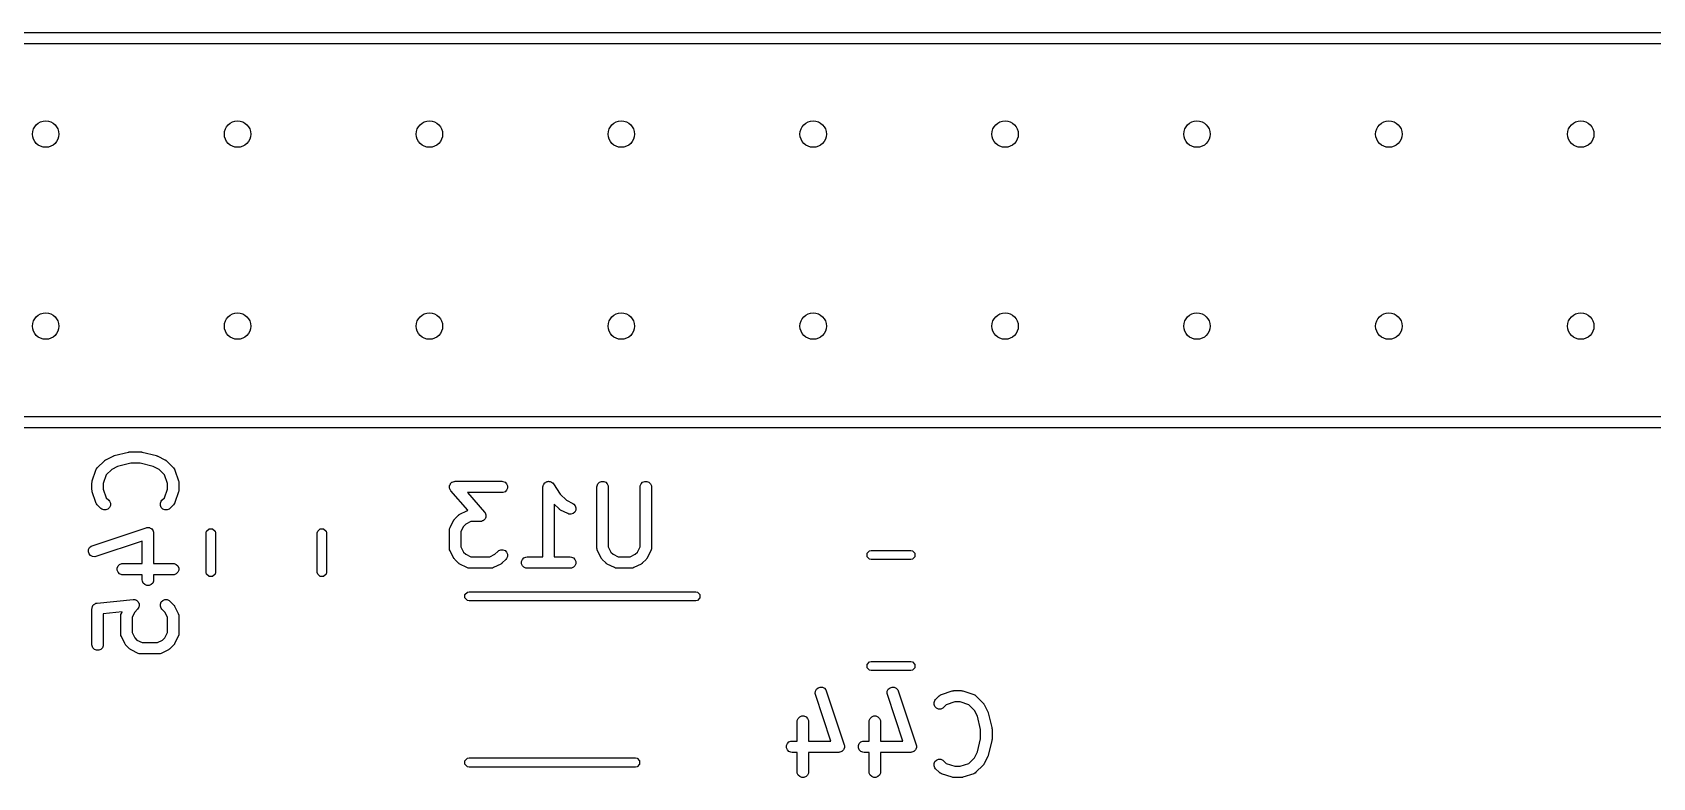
# Model space of a CAD drawing. Header units: inches. Extents: x 0.27 to 2.89, y 0.32 to 2.19.
# Drawn here: x 1.193 to 2.037, y 1.765 to 2.153 of the extents above; entities that cross this region are included whole.
import ezdxf

# ---------------------------------------------------------------- set-up
doc = ezdxf.new("R2010")
doc.units = ezdxf.units.IN
doc.header["$MEASUREMENT"] = 0
doc.layers.add('BLACK', color=250, linetype='CONTINUOUS')

msp = doc.modelspace()

# ---------------------------------------------------------------- linework, layer by layer
at = {"layer": 'BLACK', "linetype": 'CONTINUOUS'}
for p, q in [((0.85, 2.15295), (2.35, 2.15295)), ((2.34705, 2.14705), (0.85295, 2.14705)), ((0.85295, 1.95295), (2.34705, 1.95295)), ((2.35, 1.94705), (0.85, 1.94705)), ((1.23574, 1.93253), (1.24324, 1.9344)), ((1.24324, 1.9344), (1.24334, 1.93442)), ((1.24334, 1.93442), (1.24338, 1.93444)), ((1.24338, 1.93444), (1.24359, 1.93446)), ((1.24359, 1.93446), (1.24381, 1.93449)), ((1.24381, 1.93449), (1.24385, 1.93448)), ((1.24385, 1.93448), (1.24395, 1.93449)), ((1.24395, 1.93449), (1.24958, 1.93449)), ((1.24958, 1.93449), (1.24968, 1.93448)), ((1.24968, 1.93448), (1.24972, 1.93449)), ((1.24972, 1.93449), (1.24994, 1.93446)), ((1.24994, 1.93446), (1.25015, 1.93444)), ((1.25015, 1.93444), (1.25019, 1.93442)), ((1.25019, 1.93442), (1.25029, 1.9344)), ((1.25029, 1.9344), (1.25779, 1.93253)), ((1.22615, 1.92497), (1.22639, 1.9255)), ((1.22639, 1.9255), (1.22646, 1.92558)), ((1.22646, 1.92558), (1.2265, 1.92568)), ((1.2265, 1.92568), (1.22687, 1.92613)), ((1.22687, 1.92613), (1.23062, 1.92988)), ((1.23062, 1.92988), (1.23084, 1.93006)), ((1.23084, 1.93006), (1.23089, 1.93012)), ((1.23089, 1.93012), (1.23098, 1.93018)), ((1.23098, 1.93018), (1.23106, 1.93025)), ((1.23106, 1.93025), (1.23114, 1.93028)), ((1.23114, 1.93028), (1.23138, 1.93043)), ((1.23138, 1.93043), (1.23513, 1.93231)), ((1.23445, 1.92536), (1.23154, 1.92245)), ((1.23748, 1.92688), (1.23445, 1.92536)), ((1.23513, 1.93231), (1.23517, 1.93232)), ((1.23517, 1.93232), (1.23519, 1.93233)), ((1.23519, 1.93233), (1.23543, 1.93242)), ((1.23543, 1.93242), (1.23567, 1.93251)), ((1.23567, 1.93251), (1.23569, 1.93251)), ((1.23569, 1.93251), (1.23574, 1.93253)), ((1.24432, 1.92859), (1.23748, 1.92688)), ((1.24921, 1.92859), (1.24432, 1.92859)), ((1.25605, 1.92688), (1.24921, 1.92859)), ((1.25908, 1.92536), (1.25605, 1.92688)), ((1.25779, 1.93253), (1.25783, 1.93251)), ((1.25783, 1.93251), (1.25786, 1.93251)), ((1.25786, 1.93251), (1.25809, 1.93242)), ((1.25809, 1.93242), (1.25834, 1.93233)), ((1.25834, 1.93233), (1.25835, 1.93232)), ((1.25835, 1.93232), (1.2584, 1.93231)), ((1.2584, 1.93231), (1.26215, 1.93043)), ((1.26199, 1.92245), (1.25908, 1.92536)), ((1.26215, 1.93043), (1.26239, 1.93028)), ((1.26239, 1.93028), (1.26247, 1.93025)), ((1.26247, 1.93025), (1.26255, 1.93018)), ((1.26255, 1.93018), (1.26264, 1.93012)), ((1.26264, 1.93012), (1.26269, 1.93006)), ((1.26269, 1.93006), (1.26291, 1.92988)), ((1.26291, 1.92988), (1.26666, 1.92613)), ((1.26666, 1.92613), (1.26703, 1.92568)), ((1.26703, 1.92568), (1.26707, 1.92558)), ((1.26707, 1.92558), (1.26714, 1.9255)), ((1.26714, 1.9255), (1.26738, 1.92497)), ((1.22413, 1.91842), (1.22416, 1.91871)), ((1.22413, 1.91467), (1.22413, 1.91842)), ((1.22415, 1.91879), (1.22417, 1.91889)), ((1.22416, 1.91871), (1.22415, 1.91879)), ((1.22417, 1.91889), (1.22418, 1.91899)), ((1.22418, 1.91899), (1.22421, 1.91906)), ((1.22421, 1.91906), (1.22428, 1.91935)), ((1.22428, 1.91935), (1.22615, 1.92497)), ((1.23154, 1.92245), (1.23003, 1.91794)), ((1.23003, 1.91794), (1.23003, 1.91515)), ((1.2635, 1.91794), (1.26199, 1.92245)), ((1.2635, 1.91515), (1.2635, 1.91794)), ((1.26738, 1.92497), (1.26925, 1.91935)), ((1.26925, 1.91935), (1.26932, 1.91906)), ((1.26932, 1.91906), (1.26935, 1.91899)), ((1.26935, 1.91899), (1.26936, 1.91889)), ((1.26936, 1.91889), (1.26938, 1.91879)), ((1.26938, 1.91879), (1.26937, 1.91871)), ((1.26937, 1.91871), (1.2694, 1.91842)), ((1.2694, 1.91842), (1.2694, 1.91467)), ((1.41049, 1.91678), (1.41052, 1.91687)), ((1.41049, 1.9163), (1.41049, 1.91678)), ((1.41052, 1.91687), (1.41053, 1.91697)), ((1.41053, 1.91697), (1.41074, 1.9174)), ((1.41074, 1.9174), (1.41093, 1.91784)), ((1.41093, 1.91784), (1.411, 1.91791)), ((1.411, 1.91791), (1.41104, 1.918)), ((1.41104, 1.918), (1.4114, 1.91832)), ((1.4114, 1.91832), (1.41174, 1.91866)), ((1.41174, 1.91866), (1.41183, 1.9187)), ((1.41183, 1.9187), (1.41191, 1.91876)), ((1.41191, 1.91876), (1.41236, 1.91892)), ((1.41236, 1.91892), (1.41281, 1.9191)), ((1.41281, 1.9191), (1.41295, 1.91911)), ((1.41295, 1.91911), (1.413, 1.91913)), ((1.413, 1.91913), (1.41308, 1.91913)), ((1.41308, 1.91913), (1.41338, 1.91916)), ((1.41338, 1.91916), (1.43775, 1.91916)), ((1.43775, 1.91916), (1.43833, 1.9191)), ((1.43833, 1.9191), (1.43939, 1.91866)), ((1.43939, 1.91866), (1.44021, 1.91784)), ((1.44021, 1.91784), (1.44065, 1.91678)), ((1.44065, 1.91678), (1.44065, 1.91563)), ((1.45917, 1.91621), (1.45923, 1.91678)), ((1.45923, 1.91678), (1.45934, 1.91705)), ((1.45934, 1.91705), (1.4594, 1.91734)), ((1.4594, 1.91734), (1.45956, 1.91758)), ((1.45956, 1.91758), (1.45967, 1.91784)), ((1.45967, 1.91784), (1.45988, 1.91805)), ((1.45988, 1.91805), (1.46004, 1.91829)), ((1.46004, 1.91829), (1.46028, 1.91845)), ((1.46028, 1.91845), (1.46048, 1.91866)), ((1.46048, 1.91866), (1.46075, 1.91877)), ((1.46075, 1.91877), (1.461, 1.91893)), ((1.461, 1.91893), (1.46128, 1.91899)), ((1.46128, 1.91899), (1.46155, 1.9191)), ((1.46155, 1.9191), (1.46184, 1.9191)), ((1.46184, 1.9191), (1.46213, 1.91916)), ((1.46213, 1.91916), (1.46241, 1.9191)), ((1.46241, 1.9191), (1.4627, 1.9191)), ((1.4627, 1.9191), (1.46297, 1.91899)), ((1.46297, 1.91899), (1.46326, 1.91893)), ((1.46326, 1.91893), (1.4635, 1.91877)), ((1.4635, 1.91877), (1.46377, 1.91866)), ((1.46377, 1.91866), (1.46397, 1.91845)), ((1.46397, 1.91845), (1.46422, 1.91829)), ((1.46422, 1.91829), (1.46458, 1.91785)), ((1.46458, 1.91785), (1.46458, 1.91784)), ((1.46458, 1.91784), (1.46458, 1.91784)), ((1.46458, 1.91784), (1.46458, 1.91784)), ((1.46458, 1.91784), (1.46817, 1.91246)), ((1.48729, 1.9162), (1.48735, 1.91678)), ((1.48735, 1.91678), (1.48779, 1.91784)), ((1.48779, 1.91784), (1.48861, 1.91866)), ((1.48861, 1.91866), (1.48967, 1.9191)), ((1.48967, 1.9191), (1.49082, 1.9191)), ((1.49082, 1.9191), (1.49189, 1.91866)), ((1.49189, 1.91866), (1.4927, 1.91784)), ((1.4927, 1.91784), (1.49314, 1.91678)), ((1.49314, 1.91678), (1.4932, 1.9162)), ((1.50979, 1.9162), (1.50985, 1.91678)), ((1.50985, 1.91678), (1.51029, 1.91784)), ((1.51029, 1.91784), (1.5111, 1.91866)), ((1.5111, 1.91866), (1.51217, 1.9191)), ((1.51217, 1.9191), (1.51332, 1.9191)), ((1.51332, 1.9191), (1.51438, 1.91866)), ((1.51438, 1.91866), (1.5152, 1.91784)), ((1.5152, 1.91784), (1.51564, 1.91678)), ((1.51564, 1.91678), (1.5157, 1.9162)), ((1.22416, 1.91438), (1.22413, 1.91467)), ((1.22415, 1.9143), (1.22416, 1.91438)), ((1.22417, 1.9142), (1.22415, 1.9143)), ((1.22418, 1.91409), (1.22417, 1.9142)), ((1.22421, 1.91402), (1.22418, 1.91409)), ((1.22428, 1.91373), (1.22421, 1.91402)), ((1.22615, 1.90811), (1.22428, 1.91373)), ((1.23003, 1.91515), (1.23154, 1.91064)), ((1.23154, 1.91064), (1.23292, 1.90926)), ((1.23292, 1.90926), (1.23328, 1.90881)), ((1.23328, 1.90881), (1.23373, 1.90774)), ((1.2598, 1.90774), (1.26024, 1.90881)), ((1.26024, 1.90881), (1.26061, 1.90926)), ((1.26061, 1.90926), (1.26199, 1.91064)), ((1.26199, 1.91064), (1.2635, 1.91515)), ((1.26925, 1.91373), (1.26738, 1.90811)), ((1.26932, 1.91402), (1.26925, 1.91373)), ((1.26935, 1.91409), (1.26932, 1.91402)), ((1.26936, 1.9142), (1.26935, 1.91409)), ((1.26938, 1.9143), (1.26936, 1.9142)), ((1.2694, 1.91467), (1.26937, 1.91438)), ((1.26937, 1.91438), (1.26938, 1.9143)), ((1.41045, 1.91582), (1.41049, 1.9163)), ((1.41049, 1.91573), (1.41045, 1.91582)), ((1.41049, 1.91563), (1.41049, 1.91573)), ((1.41067, 1.91518), (1.41049, 1.91563)), ((1.41082, 1.91473), (1.41067, 1.91518)), ((1.4109, 1.91462), (1.41082, 1.91473)), ((1.41093, 1.91456), (1.4109, 1.91462)), ((1.41098, 1.91451), (1.41093, 1.91456)), ((1.41116, 1.91426), (1.41098, 1.91451)), ((1.42009, 1.90405), (1.41116, 1.91426)), ((1.43775, 1.91325), (1.41989, 1.91325)), ((1.41989, 1.91325), (1.42873, 1.90315)), ((1.43833, 1.91331), (1.43775, 1.91325)), ((1.43939, 1.91375), (1.43833, 1.91331)), ((1.44021, 1.91456), (1.43939, 1.91375)), ((1.44065, 1.91563), (1.44021, 1.91456)), ((1.45917, 1.9162), (1.45917, 1.91621)), ((1.45917, 1.91621), (1.45917, 1.91621)), ((1.45917, 1.91621), (1.45917, 1.91621)), ((1.45917, 1.87979), (1.45917, 1.9162)), ((1.46817, 1.91246), (1.47137, 1.90926)), ((1.47137, 1.90926), (1.47469, 1.9076)), ((1.48729, 1.88433), (1.48729, 1.9162)), ((1.4932, 1.9162), (1.4932, 1.88503)), ((1.50979, 1.88503), (1.50979, 1.9162)), ((1.5157, 1.9162), (1.5157, 1.88433)), ((1.22639, 1.90758), (1.22615, 1.90811)), ((1.22646, 1.9075), (1.22639, 1.90758)), ((1.2265, 1.9074), (1.22646, 1.9075)), ((1.22687, 1.90695), (1.2265, 1.9074)), ((1.22874, 1.90508), (1.22687, 1.90695)), ((1.22919, 1.90471), (1.22874, 1.90508)), ((1.23025, 1.90427), (1.22919, 1.90471)), ((1.23141, 1.90427), (1.23025, 1.90427)), ((1.23247, 1.90471), (1.23141, 1.90427)), ((1.23328, 1.90553), (1.23247, 1.90471)), ((1.23373, 1.90659), (1.23328, 1.90553)), ((1.23373, 1.90774), (1.23373, 1.90659)), ((1.2598, 1.90659), (1.2598, 1.90774)), ((1.26024, 1.90553), (1.2598, 1.90659)), ((1.26106, 1.90471), (1.26024, 1.90553)), ((1.26212, 1.90427), (1.26106, 1.90471)), ((1.26328, 1.90427), (1.26212, 1.90427)), ((1.26434, 1.90471), (1.26328, 1.90427)), ((1.26479, 1.90508), (1.26434, 1.90471)), ((1.26666, 1.90695), (1.26479, 1.90508)), ((1.26703, 1.9074), (1.26666, 1.90695)), ((1.26707, 1.9075), (1.26703, 1.9074)), ((1.26714, 1.90758), (1.26707, 1.9075)), ((1.26738, 1.90811), (1.26714, 1.90758)), ((1.41317, 1.89954), (1.41504, 1.90142)), ((1.41504, 1.90142), (1.41527, 1.9016)), ((1.41527, 1.9016), (1.41532, 1.90166)), ((1.41532, 1.90166), (1.41541, 1.90172)), ((1.41541, 1.90172), (1.41549, 1.90179)), ((1.41549, 1.90179), (1.41556, 1.90182)), ((1.41556, 1.90182), (1.41581, 1.90197)), ((1.41581, 1.90197), (1.41956, 1.90385)), ((1.41956, 1.90385), (1.42009, 1.90405)), ((1.42873, 1.90315), (1.4289, 1.9029)), ((1.4289, 1.9029), (1.42896, 1.90285)), ((1.42896, 1.90285), (1.42898, 1.90279)), ((1.42914, 1.90001), (1.42896, 1.89957)), ((1.42898, 1.90279), (1.42906, 1.90268)), ((1.42906, 1.90268), (1.42922, 1.90223)), ((1.42936, 1.90044), (1.42914, 1.90001)), ((1.42922, 1.90223), (1.4294, 1.90178)), ((1.4294, 1.90063), (1.42936, 1.90054)), ((1.42936, 1.90054), (1.42936, 1.90044)), ((1.4294, 1.90178), (1.4294, 1.90168)), ((1.4294, 1.90168), (1.42943, 1.90159)), ((1.42943, 1.90159), (1.4294, 1.90111)), ((1.4294, 1.90111), (1.4294, 1.90063)), ((1.46754, 1.90474), (1.46508, 1.9072)), ((1.46508, 1.9072), (1.46508, 1.87979)), ((1.46776, 1.90456), (1.46754, 1.90474)), ((1.46781, 1.9045), (1.46776, 1.90456)), ((1.4679, 1.90444), (1.46781, 1.9045)), ((1.46798, 1.90437), (1.4679, 1.90444)), ((1.46806, 1.90435), (1.46798, 1.90437)), ((1.4683, 1.90419), (1.46806, 1.90435)), ((1.47205, 1.90231), (1.4683, 1.90419)), ((1.47259, 1.90211), (1.47205, 1.90231)), ((1.47374, 1.90203), (1.47259, 1.90211)), ((1.47484, 1.90239), (1.47374, 1.90203)), ((1.47469, 1.9076), (1.47518, 1.90729)), ((1.47571, 1.90314), (1.47484, 1.90239)), ((1.47518, 1.90729), (1.47594, 1.90642)), ((1.47622, 1.90418), (1.47571, 1.90314)), ((1.47594, 1.90642), (1.4763, 1.90532)), ((1.4763, 1.90532), (1.47622, 1.90418)), ((1.22427, 1.8856), (1.25239, 1.89497)), ((1.25239, 1.89497), (1.25268, 1.89504)), ((1.25268, 1.89504), (1.25275, 1.89507)), ((1.25275, 1.89507), (1.25281, 1.89507)), ((1.25281, 1.89507), (1.25296, 1.8951)), ((1.25296, 1.8951), (1.25343, 1.89507)), ((1.25343, 1.89507), (1.2539, 1.89507)), ((1.2539, 1.89507), (1.254, 1.89502)), ((1.254, 1.89502), (1.25411, 1.89502)), ((1.25411, 1.89502), (1.25453, 1.89481)), ((1.25453, 1.89481), (1.25497, 1.89462)), ((1.25497, 1.89462), (1.25504, 1.89455)), ((1.25504, 1.89455), (1.25514, 1.8945)), ((1.25514, 1.8945), (1.25545, 1.89414)), ((1.25545, 1.89414), (1.25578, 1.89381)), ((1.25578, 1.89381), (1.25582, 1.89371)), ((1.25582, 1.89371), (1.25589, 1.89363)), ((1.25589, 1.89363), (1.25604, 1.89318)), ((1.25604, 1.89318), (1.25622, 1.89275)), ((1.25622, 1.89275), (1.25624, 1.89259)), ((1.25624, 1.89259), (1.25626, 1.89254)), ((1.25626, 1.89254), (1.25625, 1.89246)), ((1.25625, 1.89246), (1.25628, 1.89217)), ((1.25628, 1.89217), (1.25628, 1.87637)), ((1.2837, 1.89229), (1.28388, 1.89319)), ((1.2837, 1.87171), (1.2837, 1.89229)), ((1.28388, 1.89319), (1.28516, 1.89447)), ((1.28516, 1.89447), (1.28697, 1.89447)), ((1.28697, 1.89447), (1.28825, 1.89319)), ((1.28825, 1.89319), (1.28843, 1.89229)), ((1.28843, 1.89229), (1.28843, 1.87171)), ((1.34157, 1.89229), (1.34175, 1.89319)), ((1.34157, 1.87171), (1.34157, 1.89229)), ((1.34175, 1.89319), (1.34303, 1.89447)), ((1.34303, 1.89447), (1.34484, 1.89447)), ((1.34484, 1.89447), (1.34612, 1.89319)), ((1.34612, 1.89319), (1.3463, 1.89229)), ((1.3463, 1.89229), (1.3463, 1.87171)), ((1.41043, 1.89371), (1.41049, 1.89428)), ((1.41043, 1.88433), (1.41043, 1.89371)), ((1.41049, 1.89428), (1.41053, 1.89438)), ((1.41053, 1.89449), (1.41074, 1.89503)), ((1.41053, 1.89438), (1.41053, 1.89449)), ((1.41074, 1.89503), (1.41262, 1.89878)), ((1.41262, 1.89878), (1.41277, 1.89902)), ((1.41277, 1.89902), (1.4128, 1.8991)), ((1.4128, 1.8991), (1.41287, 1.89918)), ((1.41287, 1.89918), (1.41292, 1.89927)), ((1.41292, 1.89927), (1.41298, 1.89932)), ((1.41298, 1.89932), (1.41317, 1.89954)), ((1.41768, 1.89571), (1.41633, 1.89301)), ((1.41633, 1.89301), (1.41633, 1.88503)), ((1.41888, 1.8969), (1.41768, 1.89571)), ((1.42158, 1.89825), (1.41888, 1.8969)), ((1.4265, 1.89825), (1.42158, 1.89825)), ((1.42681, 1.89828), (1.4265, 1.89825)), ((1.42689, 1.89828), (1.42681, 1.89828)), ((1.42694, 1.8983), (1.42689, 1.89828)), ((1.42708, 1.89831), (1.42694, 1.8983)), ((1.42752, 1.89849), (1.42708, 1.89831)), ((1.42798, 1.89865), (1.42752, 1.89849)), ((1.42805, 1.89871), (1.42798, 1.89865)), ((1.42815, 1.89875), (1.42805, 1.89871)), ((1.42848, 1.89909), (1.42815, 1.89875)), ((1.42885, 1.89941), (1.42848, 1.89909)), ((1.42889, 1.8995), (1.42885, 1.89941)), ((1.42896, 1.89957), (1.42889, 1.8995)), ((1.22228, 1.88243), (1.22236, 1.88358)), ((1.22236, 1.88358), (1.22287, 1.88461)), ((1.22287, 1.88461), (1.22374, 1.88536)), ((1.22374, 1.88536), (1.22427, 1.8856)), ((1.25037, 1.88807), (1.22614, 1.87999)), ((1.25037, 1.87637), (1.25037, 1.88807)), ((1.41049, 1.88376), (1.41043, 1.88433)), ((1.41053, 1.88366), (1.41049, 1.88376)), ((1.41053, 1.88355), (1.41053, 1.88366)), ((1.41074, 1.88301), (1.41053, 1.88355)), ((1.41262, 1.87926), (1.41074, 1.88301)), ((1.41633, 1.88503), (1.41768, 1.88233)), ((1.43567, 1.88267), (1.43611, 1.88304)), ((1.43611, 1.88304), (1.43718, 1.88348)), ((1.43718, 1.88348), (1.43833, 1.88348)), ((1.43833, 1.88348), (1.43939, 1.88304)), ((1.43939, 1.88304), (1.44021, 1.88222)), ((1.48735, 1.88376), (1.48729, 1.88433)), ((1.48739, 1.88366), (1.48735, 1.88376)), ((1.4874, 1.88355), (1.48739, 1.88366)), ((1.48761, 1.88301), (1.4874, 1.88355)), ((1.48948, 1.87926), (1.48761, 1.88301)), ((1.4932, 1.88503), (1.49455, 1.88233)), ((1.50844, 1.88233), (1.50979, 1.88503)), ((1.51538, 1.88301), (1.51351, 1.87926)), ((1.51559, 1.88355), (1.51538, 1.88301)), ((1.5156, 1.88366), (1.51559, 1.88355)), ((1.51564, 1.88376), (1.5156, 1.88366)), ((1.5157, 1.88433), (1.51564, 1.88376)), ((1.62808, 1.8817), (1.62935, 1.88298)), ((1.62935, 1.88298), (1.63026, 1.88316)), ((1.63026, 1.88316), (1.65083, 1.88316)), ((1.65083, 1.88316), (1.65173, 1.88298)), ((1.65173, 1.88298), (1.65301, 1.8817)), ((1.22264, 1.88133), (1.22228, 1.88243)), ((1.22339, 1.88046), (1.22264, 1.88133)), ((1.22442, 1.87995), (1.22339, 1.88046)), ((1.22557, 1.87987), (1.22442, 1.87995)), ((1.22614, 1.87999), (1.22557, 1.87987)), ((1.23731, 1.874), (1.23775, 1.87506)), ((1.23775, 1.87506), (1.23856, 1.87588)), ((1.23856, 1.87588), (1.23963, 1.87632)), ((1.23963, 1.87632), (1.2402, 1.87637)), ((1.2402, 1.87637), (1.25037, 1.87637)), ((1.25628, 1.87637), (1.26645, 1.87637)), ((1.26645, 1.87637), (1.26703, 1.87632)), ((1.26703, 1.87632), (1.26809, 1.87588)), ((1.26809, 1.87588), (1.2689, 1.87506)), ((1.2689, 1.87506), (1.26935, 1.874)), ((1.41277, 1.87902), (1.41262, 1.87926)), ((1.4128, 1.87894), (1.41277, 1.87902)), ((1.41287, 1.87886), (1.4128, 1.87894)), ((1.41292, 1.87877), (1.41287, 1.87886)), ((1.41298, 1.87872), (1.41292, 1.87877)), ((1.41317, 1.8785), (1.41298, 1.87872)), ((1.41504, 1.87662), (1.41317, 1.8785)), ((1.41527, 1.87644), (1.41504, 1.87662)), ((1.41532, 1.87638), (1.41527, 1.87644)), ((1.41541, 1.87632), (1.41532, 1.87638)), ((1.41549, 1.87625), (1.41541, 1.87632)), ((1.41556, 1.87622), (1.41549, 1.87625)), ((1.41581, 1.87607), (1.41556, 1.87622)), ((1.41956, 1.87419), (1.41581, 1.87607)), ((1.41768, 1.88233), (1.41888, 1.88114)), ((1.41888, 1.88114), (1.42158, 1.87979)), ((1.42158, 1.87979), (1.43143, 1.87979)), ((1.43143, 1.87979), (1.43413, 1.88114)), ((1.4372, 1.87607), (1.43345, 1.87419)), ((1.43413, 1.88114), (1.43567, 1.88267)), ((1.43745, 1.87622), (1.4372, 1.87607)), ((1.43752, 1.87625), (1.43745, 1.87622)), ((1.4376, 1.87632), (1.43752, 1.87625)), ((1.43769, 1.87638), (1.4376, 1.87632)), ((1.43774, 1.87644), (1.43769, 1.87638)), ((1.43797, 1.87662), (1.43774, 1.87644)), ((1.43984, 1.8785), (1.43797, 1.87662)), ((1.44021, 1.87894), (1.43984, 1.8785)), ((1.44021, 1.88222), (1.44065, 1.88116)), ((1.44065, 1.88001), (1.44021, 1.87894)), ((1.44065, 1.88116), (1.44065, 1.88001)), ((1.44798, 1.87741), (1.44842, 1.87847)), ((1.44798, 1.87626), (1.44798, 1.87741)), ((1.44842, 1.87519), (1.44798, 1.87626)), ((1.44842, 1.87847), (1.44924, 1.87929)), ((1.44924, 1.87438), (1.44842, 1.87519)), ((1.44924, 1.87929), (1.4503, 1.87973)), ((1.4503, 1.87973), (1.45088, 1.87979)), ((1.45088, 1.87979), (1.45917, 1.87979)), ((1.46508, 1.87979), (1.47337, 1.87979)), ((1.47337, 1.87979), (1.47395, 1.87973)), ((1.47395, 1.87973), (1.47501, 1.87929)), ((1.47501, 1.87929), (1.47583, 1.87847)), ((1.47583, 1.87519), (1.47501, 1.87438)), ((1.47583, 1.87847), (1.47627, 1.87741)), ((1.47627, 1.87626), (1.47583, 1.87519)), ((1.47627, 1.87741), (1.47627, 1.87626)), ((1.48964, 1.87902), (1.48948, 1.87926)), ((1.48967, 1.87894), (1.48964, 1.87902)), ((1.48973, 1.87886), (1.48967, 1.87894)), ((1.48979, 1.87877), (1.48973, 1.87886)), ((1.48985, 1.87872), (1.48979, 1.87877)), ((1.49003, 1.8785), (1.48985, 1.87872)), ((1.49191, 1.87662), (1.49003, 1.8785)), ((1.49213, 1.87644), (1.49191, 1.87662)), ((1.49219, 1.87638), (1.49213, 1.87644)), ((1.49227, 1.87632), (1.49219, 1.87638)), ((1.49236, 1.87625), (1.49227, 1.87632)), ((1.49243, 1.87622), (1.49236, 1.87625)), ((1.49268, 1.87607), (1.49243, 1.87622)), ((1.49643, 1.87419), (1.49268, 1.87607)), ((1.49455, 1.88233), (1.49575, 1.88114)), ((1.49575, 1.88114), (1.49844, 1.87979)), ((1.49844, 1.87979), (1.50455, 1.87979)), ((1.50455, 1.87979), (1.50725, 1.88114)), ((1.51031, 1.87607), (1.50657, 1.87419)), ((1.50725, 1.88114), (1.50844, 1.88233)), ((1.51056, 1.87622), (1.51031, 1.87607)), ((1.51063, 1.87625), (1.51056, 1.87622)), ((1.51072, 1.87632), (1.51063, 1.87625)), ((1.5108, 1.87638), (1.51072, 1.87632)), ((1.51086, 1.87644), (1.5108, 1.87638)), ((1.51108, 1.87662), (1.51086, 1.87644)), ((1.51296, 1.8785), (1.51108, 1.87662)), ((1.51314, 1.87872), (1.51296, 1.8785)), ((1.5132, 1.87877), (1.51314, 1.87872)), ((1.51326, 1.87886), (1.5132, 1.87877)), ((1.51332, 1.87894), (1.51326, 1.87886)), ((1.51335, 1.87902), (1.51332, 1.87894)), ((1.51351, 1.87926), (1.51335, 1.87902)), ((1.62808, 1.87989), (1.62808, 1.8817)), ((1.62935, 1.87861), (1.62808, 1.87989)), ((1.63026, 1.87843), (1.62935, 1.87861)), ((1.65083, 1.87843), (1.63026, 1.87843)), ((1.65173, 1.87861), (1.65083, 1.87843)), ((1.65301, 1.87989), (1.65173, 1.87861)), ((1.65301, 1.8817), (1.65301, 1.87989)), ((1.23731, 1.87285), (1.23731, 1.874)), ((1.23775, 1.87178), (1.23731, 1.87285)), ((1.23856, 1.87097), (1.23775, 1.87178)), ((1.23963, 1.87053), (1.23856, 1.87097)), ((1.2402, 1.87047), (1.23963, 1.87053)), ((1.25037, 1.87047), (1.2402, 1.87047)), ((1.25037, 1.8678), (1.25037, 1.87047)), ((1.25043, 1.86722), (1.25037, 1.8678)), ((1.25087, 1.86616), (1.25043, 1.86722)), ((1.25169, 1.86534), (1.25087, 1.86616)), ((1.25578, 1.86616), (1.25497, 1.86534)), ((1.25622, 1.86722), (1.25578, 1.86616)), ((1.25628, 1.8678), (1.25622, 1.86722)), ((1.26645, 1.87047), (1.25628, 1.87047)), ((1.25628, 1.87047), (1.25628, 1.8678)), ((1.26703, 1.87053), (1.26645, 1.87047)), ((1.26809, 1.87097), (1.26703, 1.87053)), ((1.2689, 1.87178), (1.26809, 1.87097)), ((1.26935, 1.87285), (1.2689, 1.87178)), ((1.26935, 1.874), (1.26935, 1.87285)), ((1.28388, 1.87081), (1.2837, 1.87171)), ((1.28516, 1.86953), (1.28388, 1.87081)), ((1.28697, 1.86953), (1.28516, 1.86953)), ((1.28825, 1.87081), (1.28697, 1.86953)), ((1.28843, 1.87171), (1.28825, 1.87081)), ((1.34175, 1.87081), (1.34157, 1.87171)), ((1.34303, 1.86953), (1.34175, 1.87081)), ((1.34484, 1.86953), (1.34303, 1.86953)), ((1.34612, 1.87081), (1.34484, 1.86953)), ((1.3463, 1.87171), (1.34612, 1.87081)), ((1.4201, 1.87399), (1.41956, 1.87419)), ((1.42021, 1.87398), (1.4201, 1.87399)), ((1.4203, 1.87394), (1.42021, 1.87398)), ((1.42088, 1.87388), (1.4203, 1.87394)), ((1.43213, 1.87388), (1.42088, 1.87388)), ((1.4327, 1.87394), (1.43213, 1.87388)), ((1.4328, 1.87398), (1.4327, 1.87394)), ((1.43291, 1.87399), (1.4328, 1.87398)), ((1.43345, 1.87419), (1.43291, 1.87399)), ((1.4503, 1.87394), (1.44924, 1.87438)), ((1.45088, 1.87388), (1.4503, 1.87394)), ((1.47337, 1.87388), (1.45088, 1.87388)), ((1.47395, 1.87394), (1.47337, 1.87388)), ((1.47501, 1.87438), (1.47395, 1.87394)), ((1.49697, 1.87399), (1.49643, 1.87419)), ((1.49707, 1.87398), (1.49697, 1.87399)), ((1.49717, 1.87394), (1.49707, 1.87398)), ((1.49775, 1.87388), (1.49717, 1.87394)), ((1.50524, 1.87388), (1.49775, 1.87388)), ((1.50582, 1.87394), (1.50524, 1.87388)), ((1.50592, 1.87398), (1.50582, 1.87394)), ((1.50602, 1.87399), (1.50592, 1.87398)), ((1.50657, 1.87419), (1.50602, 1.87399)), ((1.22679, 1.85574), (1.24553, 1.85761)), ((1.24553, 1.85761), (1.24611, 1.85761)), ((1.24611, 1.85761), (1.24625, 1.85757)), ((1.25275, 1.8649), (1.25169, 1.86534)), ((1.2539, 1.8649), (1.25275, 1.8649)), ((1.25497, 1.86534), (1.2539, 1.8649)), ((1.41851, 1.86021), (1.41979, 1.86149)), ((1.41851, 1.8584), (1.41851, 1.86021)), ((1.41979, 1.85712), (1.41851, 1.8584)), ((1.41979, 1.86149), (1.42069, 1.86167)), ((1.42069, 1.86167), (1.5388, 1.86167)), ((1.5388, 1.86167), (1.53971, 1.86149)), ((1.53971, 1.86149), (1.54099, 1.86021)), ((1.54099, 1.8584), (1.53971, 1.85712)), ((1.54099, 1.86021), (1.54099, 1.8584)), ((1.22413, 1.8528), (1.22415, 1.85301)), ((1.22413, 1.83405), (1.22413, 1.8528)), ((1.22414, 1.85308), (1.22416, 1.85315)), ((1.22415, 1.85301), (1.22414, 1.85308)), ((1.22416, 1.85315), (1.22418, 1.85338)), ((1.22418, 1.85338), (1.22435, 1.85377)), ((1.22435, 1.85377), (1.22447, 1.85419)), ((1.22447, 1.85419), (1.22457, 1.8543)), ((1.22457, 1.8543), (1.22462, 1.85444)), ((1.22462, 1.85444), (1.22493, 1.85475)), ((1.22493, 1.85475), (1.2252, 1.85508)), ((1.2252, 1.85508), (1.22533, 1.85515)), ((1.22533, 1.85515), (1.22544, 1.85525)), ((1.22544, 1.85525), (1.22584, 1.85542)), ((1.22584, 1.85542), (1.22622, 1.85562)), ((1.22622, 1.85562), (1.22644, 1.85567)), ((1.22644, 1.85567), (1.2265, 1.8557)), ((1.2265, 1.8557), (1.22658, 1.8557)), ((1.22658, 1.8557), (1.22679, 1.85574)), ((1.2398, 1.8511), (1.23003, 1.85013)), ((1.23003, 1.85013), (1.23003, 1.83405)), ((1.23912, 1.84905), (1.23918, 1.84963)), ((1.23918, 1.84963), (1.23922, 1.84972)), ((1.23922, 1.84972), (1.23923, 1.84983)), ((1.23923, 1.84983), (1.23944, 1.85037)), ((1.23944, 1.85037), (1.2398, 1.8511)), ((1.24638, 1.85105), (1.24503, 1.84835)), ((1.24625, 1.85757), (1.2464, 1.85757)), ((1.24792, 1.85259), (1.24638, 1.85105)), ((1.2464, 1.85757), (1.2468, 1.85741)), ((1.2468, 1.85741), (1.24722, 1.85728)), ((1.24722, 1.85728), (1.24733, 1.85719)), ((1.24733, 1.85719), (1.24747, 1.85713)), ((1.24747, 1.85713), (1.24777, 1.85682)), ((1.24777, 1.85682), (1.24811, 1.85655)), ((1.24828, 1.85303), (1.24792, 1.85259)), ((1.24811, 1.85655), (1.24818, 1.85642)), ((1.24818, 1.85642), (1.24828, 1.85631)), ((1.24828, 1.85631), (1.24845, 1.85592)), ((1.24834, 1.85317), (1.24828, 1.85303)), ((1.24843, 1.85329), (1.24834, 1.85317)), ((1.24856, 1.8537), (1.24843, 1.85329)), ((1.24845, 1.85592), (1.24865, 1.85554)), ((1.24872, 1.8541), (1.24856, 1.8537)), ((1.24865, 1.85554), (1.24867, 1.85539)), ((1.24867, 1.85539), (1.24872, 1.85525)), ((1.24872, 1.85525), (1.24872, 1.85482)), ((1.24872, 1.85482), (1.24877, 1.85439)), ((1.24877, 1.85439), (1.24872, 1.85425)), ((1.24872, 1.85425), (1.24872, 1.8541)), ((1.2598, 1.85525), (1.26024, 1.85631)), ((1.2598, 1.8541), (1.2598, 1.85525)), ((1.26024, 1.85303), (1.2598, 1.8541)), ((1.26024, 1.85631), (1.26106, 1.85713)), ((1.26061, 1.85259), (1.26024, 1.85303)), ((1.26215, 1.85105), (1.26061, 1.85259)), ((1.26106, 1.85713), (1.26212, 1.85757)), ((1.26212, 1.85757), (1.26328, 1.85757)), ((1.2635, 1.84835), (1.26215, 1.85105)), ((1.26328, 1.85757), (1.26434, 1.85713)), ((1.26434, 1.85713), (1.26479, 1.85676)), ((1.26479, 1.85676), (1.26666, 1.85489)), ((1.26666, 1.85489), (1.26685, 1.85466)), ((1.26685, 1.85466), (1.26691, 1.85461)), ((1.26691, 1.85461), (1.26696, 1.85452)), ((1.26696, 1.85452), (1.26703, 1.85444)), ((1.26703, 1.85444), (1.26706, 1.85437)), ((1.26706, 1.85437), (1.26722, 1.85412)), ((1.26722, 1.85412), (1.26909, 1.85037)), ((1.26909, 1.85037), (1.2693, 1.84983)), ((1.2693, 1.84983), (1.2693, 1.84972)), ((1.2693, 1.84972), (1.26935, 1.84963)), ((1.26935, 1.84963), (1.2694, 1.84905)), ((1.42069, 1.85694), (1.41979, 1.85712)), ((1.5388, 1.85694), (1.42069, 1.85694)), ((1.53971, 1.85712), (1.5388, 1.85694)), ((1.23912, 1.83968), (1.23912, 1.84905)), ((1.24503, 1.84835), (1.24503, 1.84037)), ((1.2635, 1.84037), (1.2635, 1.84835)), ((1.2694, 1.84905), (1.2694, 1.83968)), ((1.22418, 1.83348), (1.22413, 1.83405)), ((1.22462, 1.83241), (1.22418, 1.83348)), ((1.22544, 1.8316), (1.22462, 1.83241)), ((1.22953, 1.83241), (1.22872, 1.8316)), ((1.22998, 1.83348), (1.22953, 1.83241)), ((1.23003, 1.83405), (1.22998, 1.83348)), ((1.23918, 1.8391), (1.23912, 1.83968)), ((1.23922, 1.839), (1.23918, 1.8391)), ((1.23923, 1.8389), (1.23922, 1.839)), ((1.23944, 1.83836), (1.23923, 1.8389)), ((1.24131, 1.83461), (1.23944, 1.83836)), ((1.24147, 1.83436), (1.24131, 1.83461)), ((1.2415, 1.83429), (1.24147, 1.83436)), ((1.24156, 1.83421), (1.2415, 1.83429)), ((1.24162, 1.83412), (1.24156, 1.83421)), ((1.24168, 1.83406), (1.24162, 1.83412)), ((1.24186, 1.83384), (1.24168, 1.83406)), ((1.24374, 1.83196), (1.24186, 1.83384)), ((1.24503, 1.84037), (1.24638, 1.83768)), ((1.24638, 1.83768), (1.24758, 1.83648)), ((1.24758, 1.83648), (1.25027, 1.83513)), ((1.25027, 1.83513), (1.25825, 1.83513)), ((1.25825, 1.83513), (1.26095, 1.83648)), ((1.26095, 1.83648), (1.26215, 1.83768)), ((1.26215, 1.83768), (1.2635, 1.84037)), ((1.26666, 1.83384), (1.26479, 1.83196)), ((1.26685, 1.83406), (1.26666, 1.83384)), ((1.26691, 1.83412), (1.26685, 1.83406)), ((1.26696, 1.83421), (1.26691, 1.83412)), ((1.26703, 1.83429), (1.26696, 1.83421)), ((1.26706, 1.83436), (1.26703, 1.83429)), ((1.26722, 1.83461), (1.26706, 1.83436)), ((1.26909, 1.83836), (1.26722, 1.83461)), ((1.2693, 1.8389), (1.26909, 1.83836)), ((1.26935, 1.8391), (1.2693, 1.839)), ((1.2693, 1.839), (1.2693, 1.8389)), ((1.2694, 1.83968), (1.26935, 1.8391)), ((1.2265, 1.83116), (1.22544, 1.8316)), ((1.22766, 1.83116), (1.2265, 1.83116)), ((1.22872, 1.8316), (1.22766, 1.83116)), ((1.24397, 1.83178), (1.24374, 1.83196)), ((1.24402, 1.83172), (1.24397, 1.83178)), ((1.24411, 1.83166), (1.24402, 1.83172)), ((1.24419, 1.8316), (1.24411, 1.83166)), ((1.24426, 1.83157), (1.24419, 1.8316)), ((1.24451, 1.83141), (1.24426, 1.83157)), ((1.24826, 1.82954), (1.24451, 1.83141)), ((1.2488, 1.82933), (1.24826, 1.82954)), ((1.2489, 1.82932), (1.2488, 1.82933)), ((1.249, 1.82928), (1.2489, 1.82932)), ((1.24958, 1.82922), (1.249, 1.82928)), ((1.25895, 1.82922), (1.24958, 1.82922)), ((1.25953, 1.82928), (1.25895, 1.82922)), ((1.25962, 1.82932), (1.25953, 1.82928)), ((1.25973, 1.82933), (1.25962, 1.82932)), ((1.26027, 1.82954), (1.25973, 1.82933)), ((1.26402, 1.83141), (1.26027, 1.82954)), ((1.26427, 1.83157), (1.26402, 1.83141)), ((1.26434, 1.8316), (1.26427, 1.83157)), ((1.26442, 1.83166), (1.26434, 1.8316)), ((1.26451, 1.83172), (1.26442, 1.83166)), ((1.26456, 1.83178), (1.26451, 1.83172)), ((1.26479, 1.83196), (1.26456, 1.83178)), ((1.62808, 1.82383), (1.62935, 1.8251)), ((1.62808, 1.82202), (1.62808, 1.82383)), ((1.62935, 1.8251), (1.63026, 1.82528)), ((1.63026, 1.82528), (1.65083, 1.82528)), ((1.65083, 1.82528), (1.65173, 1.8251)), ((1.65173, 1.8251), (1.65301, 1.82383)), ((1.65301, 1.82383), (1.65301, 1.82202)), ((1.62935, 1.82074), (1.62808, 1.82202)), ((1.63026, 1.82056), (1.62935, 1.82074)), ((1.65083, 1.82056), (1.63026, 1.82056)), ((1.65173, 1.82074), (1.65083, 1.82056)), ((1.65301, 1.82202), (1.65173, 1.82074)), ((1.60106, 1.80869), (1.60114, 1.80984)), ((1.60118, 1.80812), (1.60106, 1.80869)), ((1.60114, 1.80984), (1.60165, 1.81087)), ((1.60926, 1.78389), (1.60118, 1.80812)), ((1.60165, 1.81087), (1.60252, 1.81162)), ((1.60252, 1.81162), (1.60362, 1.81198)), ((1.60362, 1.81198), (1.60477, 1.8119)), ((1.60477, 1.8119), (1.6058, 1.81139)), ((1.6058, 1.81139), (1.60655, 1.81052)), ((1.60655, 1.81052), (1.60679, 1.80999)), ((1.60679, 1.80999), (1.61616, 1.78187)), ((1.63855, 1.80869), (1.63863, 1.80984)), ((1.63868, 1.80812), (1.63855, 1.80869)), ((1.63863, 1.80984), (1.63915, 1.81087)), ((1.64676, 1.78389), (1.63868, 1.80812)), ((1.63915, 1.81087), (1.64002, 1.81162)), ((1.64002, 1.81162), (1.64111, 1.81198)), ((1.64111, 1.81198), (1.64226, 1.8119)), ((1.64226, 1.8119), (1.64329, 1.81139)), ((1.64329, 1.81139), (1.64405, 1.81052)), ((1.64405, 1.81052), (1.64428, 1.80999)), ((1.64428, 1.80999), (1.65366, 1.78187)), ((1.66376, 1.80552), (1.66564, 1.80739)), ((1.66564, 1.80739), (1.66609, 1.80776)), ((1.66609, 1.80776), (1.66618, 1.8078)), ((1.66618, 1.8078), (1.66627, 1.80787)), ((1.66627, 1.80787), (1.66679, 1.80811)), ((1.66679, 1.80811), (1.67242, 1.80998)), ((1.67242, 1.80998), (1.6727, 1.81005)), ((1.6727, 1.81005), (1.67278, 1.81008)), ((1.67278, 1.81008), (1.67288, 1.81009)), ((1.67288, 1.81009), (1.67298, 1.81011)), ((1.67298, 1.81011), (1.67306, 1.8101)), ((1.67306, 1.8101), (1.67335, 1.81013)), ((1.67335, 1.81013), (1.6771, 1.81013)), ((1.6771, 1.81013), (1.67739, 1.8101)), ((1.67739, 1.8101), (1.67747, 1.81011)), ((1.67747, 1.81011), (1.67757, 1.81009)), ((1.67757, 1.81009), (1.67768, 1.81008)), ((1.67768, 1.81008), (1.67775, 1.81005)), ((1.67775, 1.81005), (1.67803, 1.80998)), ((1.67803, 1.80998), (1.68366, 1.80811)), ((1.68366, 1.80811), (1.68419, 1.80787)), ((1.68419, 1.80787), (1.68427, 1.8078)), ((1.68427, 1.8078), (1.68437, 1.80776)), ((1.68437, 1.80776), (1.68481, 1.80739)), ((1.68481, 1.80739), (1.68856, 1.80364)), ((1.66296, 1.80401), (1.6634, 1.80507)), ((1.66296, 1.80285), (1.66296, 1.80401)), ((1.6634, 1.80179), (1.66296, 1.80285)), ((1.6634, 1.80507), (1.66376, 1.80552)), ((1.66421, 1.80098), (1.6634, 1.80179)), ((1.66528, 1.80053), (1.66421, 1.80098)), ((1.66643, 1.80053), (1.66528, 1.80053)), ((1.66749, 1.80098), (1.66643, 1.80053)), ((1.66794, 1.80134), (1.66749, 1.80098)), ((1.66932, 1.80272), (1.66794, 1.80134)), ((1.67383, 1.80423), (1.66932, 1.80272)), ((1.67662, 1.80423), (1.67383, 1.80423)), ((1.68113, 1.80272), (1.67662, 1.80423)), ((1.68405, 1.79981), (1.68113, 1.80272)), ((1.68556, 1.79678), (1.68405, 1.79981)), ((1.68856, 1.80364), (1.68875, 1.80342)), ((1.68875, 1.80342), (1.68881, 1.80337)), ((1.68881, 1.80337), (1.68886, 1.80328)), ((1.68886, 1.80328), (1.68893, 1.8032)), ((1.68893, 1.8032), (1.68896, 1.80312)), ((1.68896, 1.80312), (1.68912, 1.80288)), ((1.68912, 1.80288), (1.69099, 1.79913)), ((1.69099, 1.79913), (1.69101, 1.79908)), ((1.69101, 1.79908), (1.69102, 1.79907)), ((1.69102, 1.79907), (1.69111, 1.79883)), ((1.69111, 1.79883), (1.6912, 1.79859)), ((1.6912, 1.79859), (1.6912, 1.79857)), ((1.6912, 1.79857), (1.69121, 1.79852)), ((1.69121, 1.79852), (1.69309, 1.79102)), ((1.59166, 1.79406), (1.59172, 1.79463)), ((1.59166, 1.78389), (1.59166, 1.79406)), ((1.59172, 1.79463), (1.59216, 1.7957)), ((1.59216, 1.7957), (1.59297, 1.79651)), ((1.59297, 1.79651), (1.59404, 1.79695)), ((1.59404, 1.79695), (1.59519, 1.79695)), ((1.59519, 1.79695), (1.59625, 1.79651)), ((1.59625, 1.79651), (1.59707, 1.7957)), ((1.59707, 1.7957), (1.59751, 1.79463)), ((1.59751, 1.79463), (1.59756, 1.79406)), ((1.59756, 1.79406), (1.59756, 1.78389)), ((1.62915, 1.79406), (1.62921, 1.79463)), ((1.62915, 1.78389), (1.62915, 1.79406)), ((1.62921, 1.79463), (1.62965, 1.7957)), ((1.62965, 1.7957), (1.63047, 1.79651)), ((1.63047, 1.79651), (1.63153, 1.79695)), ((1.63153, 1.79695), (1.63268, 1.79695)), ((1.63268, 1.79695), (1.63375, 1.79651)), ((1.63375, 1.79651), (1.63456, 1.7957)), ((1.63456, 1.7957), (1.635, 1.79463)), ((1.635, 1.79463), (1.63506, 1.79406)), ((1.63506, 1.79406), (1.63506, 1.78389)), ((1.68727, 1.78994), (1.68556, 1.79678)), ((1.69309, 1.79102), (1.6931, 1.79092)), ((1.6931, 1.79092), (1.69312, 1.79088)), ((1.69312, 1.79088), (1.69314, 1.79067)), ((1.69314, 1.79067), (1.69317, 1.79045)), ((1.69317, 1.79045), (1.69317, 1.79041)), ((1.69317, 1.79041), (1.69318, 1.79031)), ((1.69318, 1.79031), (1.69318, 1.78468)), ((1.58609, 1.78151), (1.58653, 1.78257)), ((1.58653, 1.78257), (1.58735, 1.78339)), ((1.58735, 1.78339), (1.58841, 1.78383)), ((1.58841, 1.78383), (1.58899, 1.78389)), ((1.58899, 1.78389), (1.59166, 1.78389)), ((1.59756, 1.78389), (1.60926, 1.78389)), ((1.61616, 1.78187), (1.61623, 1.78158)), ((1.62359, 1.78151), (1.62403, 1.78257)), ((1.62403, 1.78257), (1.62484, 1.78339)), ((1.62484, 1.78339), (1.62591, 1.78383)), ((1.62591, 1.78383), (1.62648, 1.78389)), ((1.62648, 1.78389), (1.62915, 1.78389)), ((1.63506, 1.78389), (1.64676, 1.78389)), ((1.65366, 1.78187), (1.65372, 1.78158)), ((1.68556, 1.77821), (1.68727, 1.78505)), ((1.68727, 1.78505), (1.68727, 1.78994)), ((1.69309, 1.78397), (1.69121, 1.77647)), ((1.6931, 1.78407), (1.69309, 1.78397)), ((1.69312, 1.78411), (1.6931, 1.78407)), ((1.69314, 1.78432), (1.69312, 1.78411)), ((1.69317, 1.78454), (1.69314, 1.78432)), ((1.69318, 1.78468), (1.69317, 1.78458)), ((1.69317, 1.78458), (1.69317, 1.78454)), ((1.41851, 1.7736), (1.41979, 1.77488)), ((1.41851, 1.77179), (1.41851, 1.7736)), ((1.41979, 1.77488), (1.42069, 1.77506)), ((1.42069, 1.77506), (1.50731, 1.77506)), ((1.50731, 1.77506), (1.50821, 1.77488)), ((1.50821, 1.77488), (1.50949, 1.7736)), ((1.50949, 1.7736), (1.50949, 1.77179)), ((1.58609, 1.78036), (1.58609, 1.78151)), ((1.58653, 1.77929), (1.58609, 1.78036)), ((1.58735, 1.77848), (1.58653, 1.77929)), ((1.58841, 1.77804), (1.58735, 1.77848)), ((1.58899, 1.77798), (1.58841, 1.77804)), ((1.59166, 1.77798), (1.58899, 1.77798)), ((1.59166, 1.76781), (1.59166, 1.77798)), ((1.61336, 1.77798), (1.59756, 1.77798)), ((1.59756, 1.77798), (1.59756, 1.76781)), ((1.61365, 1.77801), (1.61336, 1.77798)), ((1.61373, 1.778), (1.61365, 1.77801)), ((1.61378, 1.77802), (1.61373, 1.778)), ((1.61394, 1.77804), (1.61378, 1.77802)), ((1.61437, 1.77822), (1.61394, 1.77804)), ((1.61482, 1.77837), (1.61437, 1.77822)), ((1.6149, 1.77844), (1.61482, 1.77837)), ((1.615, 1.77848), (1.6149, 1.77844)), ((1.61533, 1.77881), (1.615, 1.77848)), ((1.61569, 1.77912), (1.61533, 1.77881)), ((1.61574, 1.77922), (1.61569, 1.77912)), ((1.61581, 1.77929), (1.61574, 1.77922)), ((1.616, 1.77973), (1.61581, 1.77929)), ((1.61621, 1.78015), (1.616, 1.77973)), ((1.61626, 1.78036), (1.61621, 1.78026)), ((1.61621, 1.78026), (1.61621, 1.78015)), ((1.61623, 1.78158), (1.61626, 1.78151)), ((1.61626, 1.78151), (1.61626, 1.78145)), ((1.61626, 1.78145), (1.61629, 1.7813)), ((1.61629, 1.7813), (1.61626, 1.78083)), ((1.61626, 1.78083), (1.61626, 1.78036)), ((1.62359, 1.78036), (1.62359, 1.78151)), ((1.62403, 1.77929), (1.62359, 1.78036)), ((1.62484, 1.77848), (1.62403, 1.77929)), ((1.62591, 1.77804), (1.62484, 1.77848)), ((1.62648, 1.77798), (1.62591, 1.77804)), ((1.62915, 1.77798), (1.62648, 1.77798)), ((1.62915, 1.76781), (1.62915, 1.77798)), ((1.65085, 1.77798), (1.63506, 1.77798)), ((1.63506, 1.77798), (1.63506, 1.76781)), ((1.65115, 1.77801), (1.65085, 1.77798)), ((1.65122, 1.778), (1.65115, 1.77801)), ((1.65128, 1.77802), (1.65122, 1.778)), ((1.65143, 1.77804), (1.65128, 1.77802)), ((1.65187, 1.77822), (1.65143, 1.77804)), ((1.65232, 1.77837), (1.65187, 1.77822)), ((1.6524, 1.77844), (1.65232, 1.77837)), ((1.65249, 1.77848), (1.6524, 1.77844)), ((1.65283, 1.77881), (1.65249, 1.77848)), ((1.65319, 1.77912), (1.65283, 1.77881)), ((1.65323, 1.77922), (1.65319, 1.77912)), ((1.65331, 1.77929), (1.65323, 1.77922)), ((1.65349, 1.77973), (1.65331, 1.77929)), ((1.6537, 1.78015), (1.65349, 1.77973)), ((1.65371, 1.78026), (1.6537, 1.78015)), ((1.65375, 1.78036), (1.65371, 1.78026)), ((1.65372, 1.78158), (1.65375, 1.78151)), ((1.65375, 1.78151), (1.65375, 1.78145)), ((1.65375, 1.78145), (1.65378, 1.7813)), ((1.65378, 1.7813), (1.65375, 1.78083)), ((1.65375, 1.78083), (1.65375, 1.78036)), ((1.66296, 1.77214), (1.6634, 1.7732)), ((1.6634, 1.7732), (1.66421, 1.77401)), ((1.66421, 1.77401), (1.66528, 1.77446)), ((1.66528, 1.77446), (1.66643, 1.77446)), ((1.66643, 1.77446), (1.66749, 1.77401)), ((1.66749, 1.77401), (1.66794, 1.77365)), ((1.66794, 1.77365), (1.66932, 1.77227)), ((1.68113, 1.77227), (1.68405, 1.77518)), ((1.68405, 1.77518), (1.68556, 1.77821)), ((1.69099, 1.77586), (1.68912, 1.77211)), ((1.69101, 1.77591), (1.69099, 1.77586)), ((1.69102, 1.77592), (1.69101, 1.77591)), ((1.69111, 1.77616), (1.69102, 1.77592)), ((1.6912, 1.7764), (1.69111, 1.77616)), ((1.69121, 1.77647), (1.6912, 1.77643)), ((1.6912, 1.77643), (1.6912, 1.7764)), ((1.41979, 1.77051), (1.41851, 1.77179)), ((1.42069, 1.77033), (1.41979, 1.77051)), ((1.50731, 1.77033), (1.42069, 1.77033)), ((1.50821, 1.77051), (1.50731, 1.77033)), ((1.50949, 1.77179), (1.50821, 1.77051)), ((1.59172, 1.76723), (1.59166, 1.76781)), ((1.59216, 1.76617), (1.59172, 1.76723)), ((1.59297, 1.76536), (1.59216, 1.76617)), ((1.59404, 1.76491), (1.59297, 1.76536)), ((1.59519, 1.76491), (1.59404, 1.76491)), ((1.59625, 1.76536), (1.59519, 1.76491)), ((1.59707, 1.76617), (1.59625, 1.76536)), ((1.59751, 1.76723), (1.59707, 1.76617)), ((1.59756, 1.76781), (1.59751, 1.76723)), ((1.62921, 1.76723), (1.62915, 1.76781)), ((1.62965, 1.76617), (1.62921, 1.76723)), ((1.63047, 1.76536), (1.62965, 1.76617)), ((1.63153, 1.76491), (1.63047, 1.76536)), ((1.63268, 1.76491), (1.63153, 1.76491)), ((1.63375, 1.76536), (1.63268, 1.76491)), ((1.63456, 1.76617), (1.63375, 1.76536)), ((1.635, 1.76723), (1.63456, 1.76617)), ((1.63506, 1.76781), (1.635, 1.76723)), ((1.66296, 1.77098), (1.66296, 1.77214)), ((1.6634, 1.76992), (1.66296, 1.77098)), ((1.66376, 1.76947), (1.6634, 1.76992)), ((1.66564, 1.7676), (1.66376, 1.76947)), ((1.66609, 1.76723), (1.66564, 1.7676)), ((1.66618, 1.76719), (1.66609, 1.76723)), ((1.66627, 1.76712), (1.66618, 1.76719)), ((1.66679, 1.76688), (1.66627, 1.76712)), ((1.67242, 1.76501), (1.66679, 1.76688)), ((1.66932, 1.77227), (1.67383, 1.77076)), ((1.6727, 1.76494), (1.67242, 1.76501)), ((1.67278, 1.76491), (1.6727, 1.76494)), ((1.67288, 1.7649), (1.67278, 1.76491)), ((1.67298, 1.76488), (1.67288, 1.7649)), ((1.67306, 1.76489), (1.67298, 1.76488)), ((1.67335, 1.76486), (1.67306, 1.76489)), ((1.6771, 1.76486), (1.67335, 1.76486)), ((1.67383, 1.77076), (1.67662, 1.77076)), ((1.67662, 1.77076), (1.68113, 1.77227)), ((1.67739, 1.76489), (1.6771, 1.76486)), ((1.67747, 1.76488), (1.67739, 1.76489)), ((1.67757, 1.7649), (1.67747, 1.76488)), ((1.67768, 1.76491), (1.67757, 1.7649)), ((1.67775, 1.76494), (1.67768, 1.76491)), ((1.67803, 1.76501), (1.67775, 1.76494)), ((1.68366, 1.76688), (1.67803, 1.76501)), ((1.68419, 1.76712), (1.68366, 1.76688)), ((1.68427, 1.76719), (1.68419, 1.76712)), ((1.68437, 1.76723), (1.68427, 1.76719)), ((1.68481, 1.7676), (1.68437, 1.76723)), ((1.68856, 1.77135), (1.68481, 1.7676)), ((1.68875, 1.77157), (1.68856, 1.77135)), ((1.68881, 1.77162), (1.68875, 1.77157)), ((1.68886, 1.77171), (1.68881, 1.77162)), ((1.68893, 1.77179), (1.68886, 1.77171)), ((1.68896, 1.77187), (1.68893, 1.77179)), ((1.68912, 1.77211), (1.68896, 1.77187))]:
    msp.add_line(p, q, dxfattribs=at)
at = {"layer": 'BLACK'}
for centre in [(1.2, 2.1), (1.2, 2.1), (1.3, 2.1), (1.3, 2.1), (1.4, 2.1), (1.4, 2.1), (1.5, 2.1), (1.5, 2.1), (1.6, 2.1), (1.6, 2.1), (1.7, 2.1), (1.7, 2.1), (1.8, 2.1), (1.8, 2.1), (1.9, 2.1), (1.9, 2.1), (2, 2.1), (2, 2.1), (1.2, 2), (1.2, 2), (1.3, 2), (1.3, 2), (1.4, 2), (1.4, 2), (1.5, 2), (1.5, 2), (1.6, 2), (1.6, 2), (1.7, 2), (1.7, 2), (1.8, 2), (1.8, 2), (1.9, 2), (1.9, 2), (2, 2), (2, 2)]:
    msp.add_circle(centre, 0.00689, dxfattribs=at)

doc.saveas('drawing.dxf')
